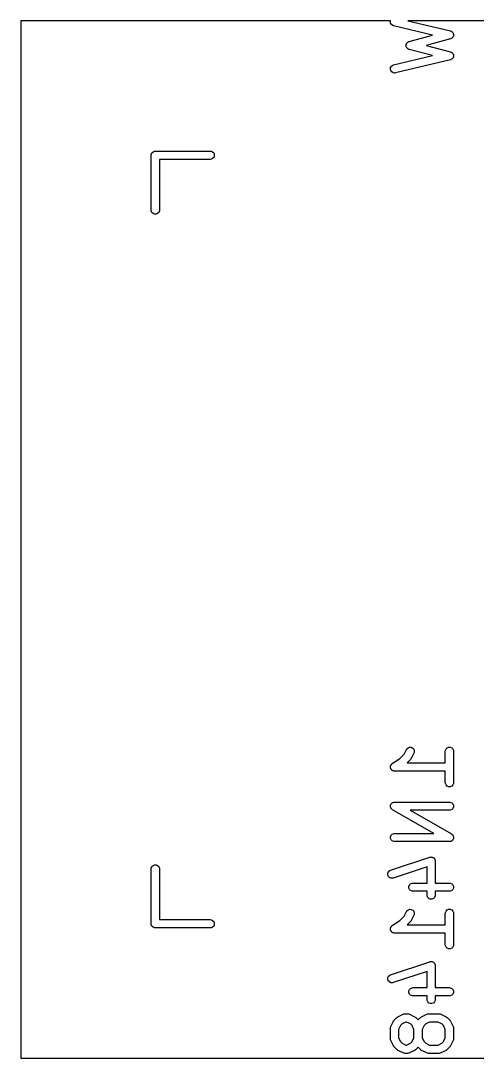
# Model space of a CAD drawing. Extents: x 100 to 190, y -154 to -36.
# Drawn here: x 142.95 to 151.26, y -114.22 to -95.32 of the extents above; entities that cross this region are included whole.
import ezdxf

# ---------------------------------------------------------------- set-up
doc = ezdxf.new("R2010")
doc.units = 0
doc.layers.add('BLACK', color=7, linetype='CONTINUOUS')

msp = doc.modelspace()

# ---------------------------------------------------------------- linework, layer by layer
at = {"layer": 'BLACK', "linetype": 'CONTINUOUS'}
for p, q in [((149.683951, -95.325), (142.95, -95.325)), ((142.95, -95.325), (142.95, -114.225)), ((149.679871, -95.342137), (149.683951, -95.325)), ((149.684504, -95.371032), (149.679871, -95.342137)), ((149.69984, -95.395954), (149.684504, -95.371032)), ((149.723547, -95.413111), (149.69984, -95.395954)), ((149.737447, -95.417901), (149.723547, -95.413111)), ((150.448303, -95.587152), (149.737447, -95.417901)), ((149.994871, -95.325), (150.772191, -95.510076)), ((161.85, -95.325), (149.994871, -95.325)), ((150.021208, -95.701044), (150.448303, -95.587152)), ((150.772191, -95.510076), (150.777209, -95.511805)), ((150.777209, -95.511805), (150.779013, -95.512045)), ((150.779013, -95.512045), (150.780642, -95.512988)), ((150.780642, -95.512988), (150.786091, -95.514866)), ((150.786091, -95.514866), (150.794914, -95.521251)), ((150.794914, -95.521251), (150.804337, -95.526707)), ((150.804337, -95.526707), (150.806677, -95.529764)), ((150.806677, -95.529764), (150.809798, -95.532023)), ((150.811148, -95.632554), (150.80809, -95.634894)), ((150.809798, -95.532023), (150.815503, -95.541294)), ((150.816602, -95.623132), (150.811148, -95.632554)), ((150.815503, -95.541294), (150.822125, -95.549945)), ((150.822989, -95.614308), (150.816602, -95.623132)), ((150.822125, -95.549945), (150.823118, -95.553668)), ((150.823881, -95.61056), (150.822989, -95.614308)), ((150.823118, -95.553668), (150.825134, -95.556945)), ((150.82581, -95.607229), (150.823881, -95.61056)), ((150.825134, -95.556945), (150.826856, -95.567688)), ((150.827244, -95.596435), (150.82581, -95.607229)), ((150.826856, -95.567688), (150.829665, -95.57822)), ((150.829767, -95.58584), (150.827244, -95.596435)), ((150.829665, -95.57822), (150.829157, -95.582038)), ((150.829157, -95.582038), (150.829767, -95.58584)), ((149.965688, -95.768697), (149.968237, -95.759134)), ((149.966327, -95.773512), (149.965688, -95.768697)), ((149.965688, -95.778327), (149.966327, -95.773512)), ((149.968237, -95.787889), (149.965688, -95.778327)), ((149.968237, -95.759134), (149.969542, -95.749319)), ((149.969542, -95.797705), (149.968237, -95.787889)), ((149.969542, -95.749319), (149.971976, -95.745113)), ((149.971976, -95.80191), (149.969542, -95.797705)), ((149.971976, -95.745113), (149.973228, -95.740421)), ((149.973228, -95.806603), (149.971976, -95.80191)), ((149.973228, -95.740421), (149.979243, -95.732561)), ((149.979243, -95.814462), (149.973228, -95.806603)), ((149.979243, -95.732561), (149.984204, -95.723994)), ((149.984204, -95.82303), (149.979243, -95.814462)), ((149.984204, -95.723994), (149.988061, -95.72104)), ((149.988061, -95.72104), (149.991015, -95.717183)), ((149.991015, -95.717183), (149.999582, -95.712222)), ((149.999582, -95.712222), (150.007442, -95.706207)), ((150.007442, -95.706207), (150.014629, -95.703511)), ((150.014629, -95.703511), (150.01634, -95.702521)), ((150.01634, -95.702521), (150.01778, -95.702329)), ((150.01778, -95.702329), (150.021208, -95.701044)), ((150.774144, -95.655504), (150.331613, -95.773512)), ((150.331613, -95.773512), (150.774144, -95.89152)), ((150.779119, -95.653638), (150.774144, -95.655504)), ((150.78091, -95.653351), (150.779119, -95.653638)), ((150.782509, -95.652366), (150.78091, -95.653351)), ((150.787911, -95.650341), (150.782509, -95.652366)), ((150.796559, -95.64372), (150.787911, -95.650341)), ((150.805832, -95.638015), (150.796559, -95.64372)), ((150.80809, -95.634894), (150.805832, -95.638015)), ((149.737447, -96.129124), (150.448303, -95.959871)), ((149.988061, -95.825983), (149.984204, -95.82303)), ((149.991015, -95.829841), (149.988061, -95.825983)), ((149.999582, -95.834801), (149.991015, -95.829841)), ((150.007442, -95.840817), (149.999582, -95.834801)), ((150.014629, -95.843512), (150.007442, -95.840817)), ((150.01634, -95.844503), (150.014629, -95.843512)), ((150.01778, -95.844694), (150.01634, -95.844503)), ((150.021208, -95.84598), (150.01778, -95.844694)), ((150.448303, -95.959871), (150.021208, -95.84598)), ((150.774144, -95.89152), (150.779119, -95.893385)), ((150.779119, -95.893385), (150.78091, -95.893673)), ((150.78091, -95.893673), (150.782509, -95.894657)), ((150.782509, -95.894657), (150.787911, -95.896683)), ((150.787911, -95.896683), (150.796559, -95.903303)), ((150.796559, -95.903303), (150.805832, -95.909009)), ((150.805832, -95.909009), (150.80809, -95.912129)), ((150.80809, -95.912129), (150.811148, -95.91447)), ((150.815503, -96.005729), (150.809798, -96.015001)), ((150.811148, -95.91447), (150.816605, -95.923895)), ((150.822125, -95.997079), (150.815503, -96.005729)), ((150.816605, -95.923895), (150.822988, -95.932716)), ((150.823118, -95.993355), (150.822125, -95.997079)), ((150.822988, -95.932716), (150.823879, -95.936461)), ((150.825134, -95.990079), (150.823118, -95.993355)), ((150.823879, -95.936461), (150.82581, -95.939795)), ((150.826856, -95.979335), (150.825134, -95.990079)), ((150.82581, -95.939795), (150.827244, -95.950592)), ((150.829665, -95.968804), (150.826856, -95.979335)), ((150.827244, -95.950592), (150.829767, -95.961184)), ((150.829767, -95.961184), (150.829157, -95.964985)), ((150.829157, -95.964985), (150.829665, -95.968804)), ((149.679871, -96.204888), (149.684504, -96.175993)), ((149.684504, -96.175993), (149.69984, -96.151071)), ((149.69984, -96.151071), (149.723547, -96.133914)), ((149.723547, -96.133914), (149.737447, -96.129124)), ((150.77219, -96.036948), (149.772191, -96.275044)), ((150.777208, -96.035218), (150.77219, -96.036948)), ((150.779013, -96.034979), (150.777208, -96.035218)), ((150.780642, -96.034035), (150.779013, -96.034979)), ((150.786091, -96.032158), (150.780642, -96.034035)), ((150.794914, -96.025772), (150.786091, -96.032158)), ((150.804337, -96.020317), (150.794914, -96.025772)), ((150.806677, -96.017259), (150.804337, -96.020317)), ((150.809798, -96.015001), (150.806677, -96.017259)), ((149.686649, -96.233356), (149.679871, -96.204888)), ((149.703806, -96.257063), (149.686649, -96.233356)), ((149.728728, -96.272399), (149.703806, -96.257063)), ((149.757623, -96.277032), (149.728728, -96.272399)), ((149.772191, -96.275044), (149.757623, -96.277032)), ((145.33764, -97.733332), (145.358332, -97.71264)), ((145.358332, -97.71264), (145.385368, -97.701441)), ((145.385368, -97.701441), (145.4, -97.7)), ((145.4, -97.7), (146.4, -97.7)), ((146.4, -97.7), (146.414632, -97.701441)), ((146.414632, -97.701441), (146.441668, -97.71264)), ((146.441668, -97.71264), (146.46236, -97.733332)), ((145.325, -97.775), (145.326441, -97.760368)), ((145.325, -98.775), (145.325, -97.775)), ((145.326441, -97.760368), (145.33764, -97.733332)), ((146.4, -97.85), (145.475, -97.85)), ((145.475, -97.85), (145.475, -98.775)), ((146.414632, -97.848559), (146.4, -97.85)), ((146.441668, -97.83736), (146.414632, -97.848559)), ((146.46236, -97.816668), (146.441668, -97.83736)), ((146.46236, -97.733332), (146.473559, -97.760368)), ((146.473559, -97.789632), (146.46236, -97.816668)), ((146.473559, -97.760368), (146.473559, -97.789632)), ((145.326441, -98.789632), (145.325, -98.775)), ((145.33764, -98.816668), (145.326441, -98.789632)), ((145.358332, -98.83736), (145.33764, -98.816668)), ((145.385368, -98.848559), (145.358332, -98.83736)), ((145.441668, -98.83736), (145.414632, -98.848559)), ((145.46236, -98.816668), (145.441668, -98.83736)), ((145.473559, -98.789632), (145.46236, -98.816668)), ((145.475, -98.775), (145.473559, -98.789632)), ((145.414632, -98.848559), (145.385368, -98.848559)), ((149.931275, -108.683847), (149.973451, -108.599495)), ((149.973451, -108.599495), (149.981283, -108.587052)), ((149.981283, -108.587052), (150.003391, -108.567879)), ((150.003391, -108.567879), (150.031152, -108.558625)), ((150.031152, -108.558625), (150.060342, -108.560699)), ((150.107615, -108.666577), (150.059996, -108.761815)), ((150.060342, -108.560699), (150.086517, -108.573787)), ((150.086517, -108.573787), (150.10569, -108.595894)), ((150.10569, -108.595894), (150.114944, -108.623656)), ((150.11287, -108.652846), (150.107615, -108.666577)), ((150.114944, -108.623656), (150.11287, -108.652846)), ((150.679819, -108.633036), (150.68126, -108.618404)), ((150.679819, -108.84375), (150.679819, -108.633036)), ((150.68126, -108.618404), (150.692459, -108.591368)), ((150.692459, -108.591368), (150.713151, -108.570676)), ((150.713151, -108.570676), (150.740187, -108.559477)), ((150.740187, -108.559477), (150.769451, -108.559477)), ((150.769451, -108.559477), (150.796487, -108.570676)), ((150.796487, -108.570676), (150.817179, -108.591368)), ((150.817179, -108.591368), (150.828378, -108.618404)), ((150.828378, -108.618404), (150.829819, -108.633036)), ((150.829819, -108.633036), (150.829819, -109.204464)), ((149.701841, -108.865662), (149.713099, -108.856441)), ((149.713099, -108.856441), (149.713151, -108.85639)), ((149.713151, -108.85639), (149.713173, -108.85638)), ((149.713173, -108.85638), (149.713216, -108.856346)), ((149.713216, -108.856346), (149.849894, -108.765227)), ((149.849894, -108.765227), (149.931275, -108.683847)), ((150.045947, -108.781307), (149.983504, -108.84375)), ((149.983504, -108.84375), (150.679819, -108.84375)), ((150.050667, -108.775556), (150.045947, -108.781307)), ((150.052164, -108.774258), (150.050667, -108.775556)), ((150.053583, -108.772003), (150.052164, -108.774258)), ((150.055275, -108.769942), (150.053583, -108.772003)), ((150.056033, -108.768109), (150.055275, -108.769942)), ((150.059996, -108.761815), (150.056033, -108.768109)), ((149.679819, -108.918671), (149.68126, -108.911466)), ((149.68126, -108.925955), (149.679819, -108.918671)), ((149.68126, -108.904118), (149.684101, -108.897257)), ((149.68126, -108.911466), (149.68126, -108.904118)), ((149.68126, -108.933382), (149.68126, -108.925955)), ((149.684072, -108.94017), (149.68126, -108.933382)), ((149.685498, -108.947379), (149.684072, -108.94017)), ((149.684101, -108.897257), (149.685558, -108.889977)), ((149.689617, -108.953557), (149.685498, -108.947379)), ((149.685558, -108.889977), (149.689646, -108.883871)), ((149.692459, -108.960418), (149.689617, -108.953557)), ((149.689646, -108.883871), (149.692459, -108.877082)), ((149.692459, -108.877082), (149.697709, -108.871831)), ((149.697654, -108.965613), (149.692459, -108.960418)), ((149.701731, -108.971728), (149.697654, -108.965613)), ((149.697709, -108.871831), (149.701841, -108.865662)), ((149.7079, -108.975859), (149.701731, -108.971728)), ((149.713151, -108.98111), (149.7079, -108.975859)), ((149.71994, -108.983922), (149.713151, -108.98111)), ((149.726046, -108.988011), (149.71994, -108.983922)), ((149.733326, -108.989467), (149.726046, -108.988011)), ((149.740187, -108.992309), (149.733326, -108.989467)), ((149.754663, -108.993734), (149.740187, -108.992309)), ((149.75474, -108.99375), (149.754663, -108.993734)), ((149.754766, -108.993744), (149.75474, -108.99375)), ((149.754819, -108.99375), (149.754766, -108.993744)), ((150.679819, -108.99375), (149.754819, -108.99375)), ((150.679819, -109.204464), (150.679819, -108.99375)), ((150.68126, -109.219096), (150.679819, -109.204464)), ((150.692459, -109.246132), (150.68126, -109.219096)), ((150.828378, -109.219096), (150.817179, -109.246132)), ((150.829819, -109.204464), (150.828378, -109.219096)), ((150.713151, -109.266824), (150.692459, -109.246132)), ((150.740187, -109.278023), (150.713151, -109.266824)), ((150.769451, -109.278023), (150.740187, -109.278023)), ((150.796487, -109.266824), (150.769451, -109.278023)), ((150.817179, -109.246132), (150.796487, -109.266824)), ((149.68126, -109.618404), (149.683089, -109.613988)), ((149.68126, -109.628378), (149.68126, -109.618404)), ((149.683089, -109.613988), (149.683692, -109.609245)), ((149.683692, -109.609245), (149.688642, -109.60058)), ((149.688642, -109.60058), (149.692459, -109.591368)), ((149.692459, -109.591368), (149.695837, -109.587989)), ((149.695837, -109.587989), (149.698211, -109.583836)), ((149.698211, -109.583836), (149.7061, -109.577726)), ((149.7061, -109.577726), (149.713151, -109.570676)), ((149.713151, -109.570676), (149.717567, -109.568846)), ((149.717567, -109.568846), (149.721348, -109.565919)), ((149.721348, -109.565919), (149.730971, -109.563294)), ((149.730971, -109.563294), (149.740187, -109.559477)), ((149.740187, -109.559477), (149.747669, -109.55874)), ((149.747669, -109.55874), (149.74958, -109.558219)), ((149.74958, -109.558219), (149.751055, -109.558406)), ((149.751055, -109.558406), (149.754819, -109.558036)), ((149.754819, -109.558036), (150.754819, -109.558036)), ((150.754819, -109.558036), (150.769451, -109.559477)), ((150.769451, -109.559477), (150.796487, -109.570676)), ((150.796487, -109.570676), (150.817179, -109.591368)), ((150.817179, -109.591368), (150.828378, -109.618404)), ((150.828378, -109.618404), (150.828378, -109.647668)), ((149.680002, -109.638275), (149.68126, -109.628378)), ((149.68126, -109.642887), (149.680002, -109.638275)), ((149.68126, -109.647668), (149.68126, -109.642887)), ((149.685077, -109.656883), (149.68126, -109.647668)), ((149.687702, -109.666507), (149.685077, -109.656883)), ((149.690629, -109.670287), (149.687702, -109.666507)), ((149.692459, -109.674704), (149.690629, -109.670287)), ((149.699509, -109.681754), (149.692459, -109.674704)), ((149.705619, -109.689644), (149.699509, -109.681754)), ((149.711751, -109.693996), (149.705619, -109.689644)), ((149.713151, -109.695396), (149.711751, -109.693996)), ((149.714525, -109.695965), (149.713151, -109.695396)), ((149.717609, -109.698154), (149.714525, -109.695965)), ((150.472402, -110.129464), (149.717609, -109.698154)), ((150.754819, -109.708036), (150.037236, -109.708036)), ((150.037236, -109.708036), (150.79203, -110.139346)), ((150.769451, -109.706595), (150.754819, -109.708036)), ((150.796487, -109.695396), (150.769451, -109.706595)), ((150.817179, -109.674704), (150.796487, -109.695396)), ((150.828378, -109.647668), (150.817179, -109.674704)), ((149.68126, -110.189832), (149.692459, -110.162796)), ((149.692459, -110.162796), (149.713151, -110.142104)), ((149.713151, -110.142104), (149.740187, -110.130905)), ((149.740187, -110.130905), (149.754819, -110.129464)), ((149.754819, -110.129464), (150.472402, -110.129464)), ((150.79203, -110.139346), (150.795114, -110.141535)), ((150.795114, -110.141535), (150.796487, -110.142104)), ((150.796487, -110.142104), (150.797884, -110.143501)), ((150.797884, -110.143501), (150.804019, -110.147856)), ((150.804019, -110.147856), (150.810127, -110.155744)), ((150.810127, -110.155744), (150.817179, -110.162796)), ((150.817179, -110.162796), (150.819009, -110.167214)), ((150.819009, -110.167214), (150.821936, -110.170994)), ((150.821936, -110.170994), (150.82456, -110.180615)), ((150.82456, -110.180615), (150.828378, -110.189832)), ((149.68126, -110.219096), (149.68126, -110.189832)), ((149.692459, -110.246132), (149.68126, -110.219096)), ((149.713151, -110.266824), (149.692459, -110.246132)), ((149.740187, -110.278023), (149.713151, -110.266824)), ((149.754819, -110.279464), (149.740187, -110.278023)), ((150.754819, -110.279464), (149.754819, -110.279464)), ((150.758582, -110.279093), (150.754819, -110.279464)), ((150.760058, -110.279281), (150.758582, -110.279093)), ((150.761968, -110.278759), (150.760058, -110.279281)), ((150.769451, -110.278023), (150.761968, -110.278759)), ((150.778666, -110.274205), (150.769451, -110.278023)), ((150.78829, -110.271581), (150.778666, -110.274205)), ((150.79207, -110.268653), (150.78829, -110.271581)), ((150.796487, -110.266824), (150.79207, -110.268653)), ((150.803537, -110.259773), (150.796487, -110.266824)), ((150.811427, -110.253664), (150.803537, -110.259773)), ((150.8138, -110.24951), (150.811427, -110.253664)), ((150.817179, -110.246132), (150.8138, -110.24951)), ((150.820995, -110.236919), (150.817179, -110.246132)), ((150.825946, -110.228255), (150.820995, -110.236919)), ((150.826548, -110.223511), (150.825946, -110.228255)), ((150.828378, -110.219096), (150.826548, -110.223511)), ((150.828378, -110.189832), (150.828378, -110.194612)), ((150.828378, -110.194612), (150.829636, -110.199225)), ((150.829636, -110.199225), (150.828378, -110.209121)), ((150.828378, -110.209121), (150.828378, -110.219096)), ((149.683483, -110.79998), (150.397767, -110.561885)), ((150.397767, -110.561885), (150.405022, -110.560235)), ((150.405022, -110.560235), (150.406853, -110.559477)), ((150.406853, -110.559477), (150.408357, -110.559477)), ((150.408357, -110.559477), (150.412104, -110.558625)), ((150.412104, -110.558625), (150.424089, -110.559477)), ((150.424089, -110.559477), (150.436117, -110.559477)), ((150.436117, -110.559477), (150.438608, -110.560509)), ((150.438608, -110.560509), (150.441294, -110.5607)), ((150.441294, -110.5607), (150.452041, -110.566073)), ((145.326441, -110.760368), (145.33764, -110.733332)), ((145.33764, -110.733332), (145.358332, -110.71264)), ((145.358332, -110.71264), (145.385368, -110.701441)), ((145.385368, -110.701441), (145.414632, -110.701441)), ((145.414632, -110.701441), (145.441668, -110.71264)), ((145.441668, -110.71264), (145.46236, -110.733332)), ((145.46236, -110.733332), (145.473559, -110.760368)), ((150.346485, -110.737092), (149.730917, -110.942282)), ((150.346485, -111.034226), (150.346485, -110.737092)), ((150.452041, -110.566073), (150.463153, -110.570676)), ((150.463153, -110.570676), (150.465058, -110.572581)), ((150.465058, -110.572581), (150.467468, -110.573786)), ((150.467468, -110.573786), (150.475342, -110.582865)), ((150.475342, -110.582865), (150.483845, -110.591368)), ((150.483845, -110.591368), (150.484876, -110.593858)), ((150.484876, -110.593858), (150.486642, -110.595894)), ((150.486642, -110.595894), (150.490442, -110.607294)), ((150.490442, -110.607294), (150.495044, -110.618404)), ((150.495044, -110.618404), (150.49542, -110.62223)), ((150.49542, -110.62223), (150.495896, -110.623656)), ((150.495896, -110.623656), (150.495755, -110.62563)), ((150.495755, -110.62563), (150.496485, -110.633036)), ((150.496485, -110.633036), (150.496485, -111.034226)), ((145.325, -110.775), (145.326441, -110.760368)), ((145.325, -111.775), (145.325, -110.775)), ((145.473559, -110.760368), (145.475, -110.775)), ((145.475, -110.775), (145.475, -111.7)), ((149.632789, -110.880511), (149.634864, -110.851321)), ((149.642043, -110.908274), (149.632789, -110.880511)), ((149.634864, -110.851321), (149.64795, -110.825148)), ((149.661217, -110.930381), (149.642043, -110.908274)), ((149.64795, -110.825148), (149.670057, -110.805974)), ((149.68739, -110.943467), (149.661217, -110.930381)), ((149.670057, -110.805974), (149.683483, -110.79998)), ((149.730917, -110.942282), (149.71658, -110.945542)), ((149.71658, -110.945542), (149.68739, -110.943467)), ((150.014593, -111.094594), (150.025792, -111.067558)), ((150.014593, -111.123858), (150.014593, -111.094594)), ((150.025792, -111.150894), (150.014593, -111.123858)), ((150.025792, -111.067558), (150.046484, -111.046866)), ((150.046484, -111.046866), (150.07352, -111.035667)), ((150.07352, -111.035667), (150.088152, -111.034226)), ((150.088152, -111.034226), (150.346485, -111.034226)), ((150.496485, -111.034226), (150.754819, -111.034226)), ((150.754819, -111.034226), (150.769451, -111.035667)), ((150.769451, -111.035667), (150.796487, -111.046866)), ((150.796487, -111.046866), (150.817179, -111.067558)), ((150.817179, -111.067558), (150.828378, -111.094594)), ((150.828378, -111.123858), (150.817179, -111.150894)), ((150.828378, -111.094594), (150.828378, -111.123858)), ((150.046484, -111.171586), (150.025792, -111.150894)), ((150.07352, -111.182785), (150.046484, -111.171586)), ((150.088152, -111.184226), (150.07352, -111.182785)), ((150.346485, -111.184226), (150.088152, -111.184226)), ((150.346485, -111.252083), (150.346485, -111.184226)), ((150.347926, -111.266715), (150.346485, -111.252083)), ((150.359125, -111.293751), (150.347926, -111.266715)), ((150.379817, -111.314443), (150.359125, -111.293751)), ((150.406853, -111.325642), (150.379817, -111.314443)), ((150.463153, -111.314443), (150.436117, -111.325642)), ((150.483845, -111.293751), (150.463153, -111.314443)), ((150.495044, -111.266715), (150.483845, -111.293751)), ((150.496485, -111.252083), (150.495044, -111.266715)), ((150.754819, -111.184226), (150.496485, -111.184226)), ((150.496485, -111.184226), (150.496485, -111.252083)), ((150.769451, -111.182785), (150.754819, -111.184226)), ((150.796487, -111.171586), (150.769451, -111.182785)), ((150.817179, -111.150894), (150.796487, -111.171586)), ((150.436117, -111.325642), (150.406853, -111.325642)), ((149.849894, -111.717608), (149.931275, -111.636228)), ((149.931275, -111.636228), (149.973451, -111.551876)), ((149.973451, -111.551876), (149.981283, -111.539433)), ((149.981283, -111.539433), (150.003391, -111.52026)), ((150.003391, -111.52026), (150.031152, -111.511006)), ((150.031152, -111.511006), (150.060342, -111.51308)), ((150.107615, -111.618958), (150.059996, -111.714196)), ((150.060342, -111.51308), (150.086517, -111.526168)), ((150.086517, -111.526168), (150.10569, -111.548275)), ((150.10569, -111.548275), (150.114944, -111.576037)), ((150.11287, -111.605227), (150.107615, -111.618958)), ((150.114944, -111.576037), (150.11287, -111.605227)), ((150.679819, -111.585417), (150.68126, -111.570785)), ((150.679819, -111.796131), (150.679819, -111.585417)), ((150.68126, -111.570785), (150.692459, -111.543749)), ((150.692459, -111.543749), (150.713151, -111.523057)), ((150.713151, -111.523057), (150.740187, -111.511858)), ((150.740187, -111.511858), (150.769451, -111.511858)), ((150.769451, -111.511858), (150.796487, -111.523057)), ((150.796487, -111.523057), (150.817179, -111.543749)), ((150.817179, -111.543749), (150.828378, -111.570785)), ((150.828378, -111.570785), (150.829819, -111.585417)), ((150.829819, -111.585417), (150.829819, -112.156845)), ((145.326441, -111.789632), (145.325, -111.775)), ((145.33764, -111.816668), (145.326441, -111.789632)), ((145.358332, -111.83736), (145.33764, -111.816668)), ((145.385368, -111.848559), (145.358332, -111.83736)), ((145.4, -111.85), (145.385368, -111.848559)), ((146.4, -111.85), (145.4, -111.85)), ((145.475, -111.7), (146.4, -111.7)), ((146.4, -111.7), (146.414632, -111.701441)), ((146.414632, -111.848559), (146.4, -111.85)), ((146.414632, -111.701441), (146.441668, -111.71264)), ((146.441668, -111.83736), (146.414632, -111.848559)), ((146.441668, -111.71264), (146.46236, -111.733332)), ((146.46236, -111.816668), (146.441668, -111.83736)), ((146.46236, -111.733332), (146.473559, -111.760368)), ((146.473559, -111.789632), (146.46236, -111.816668)), ((146.473559, -111.760368), (146.473559, -111.789632)), ((149.679819, -111.871052), (149.68126, -111.863847)), ((149.68126, -111.878336), (149.679819, -111.871052)), ((149.68126, -111.856499), (149.684101, -111.849638)), ((149.68126, -111.863847), (149.68126, -111.856499)), ((149.68126, -111.885763), (149.68126, -111.878336)), ((149.684072, -111.892551), (149.68126, -111.885763)), ((149.684101, -111.849638), (149.685558, -111.842358)), ((149.685558, -111.842358), (149.689646, -111.836252)), ((149.689646, -111.836252), (149.692459, -111.829463)), ((149.692459, -111.829463), (149.697709, -111.824212)), ((149.697709, -111.824212), (149.701841, -111.818043)), ((149.701841, -111.818043), (149.713099, -111.808822)), ((149.713099, -111.808822), (149.713151, -111.808771)), ((149.713151, -111.808771), (149.713173, -111.808761)), ((149.713173, -111.808761), (149.713216, -111.808727)), ((149.713216, -111.808727), (149.849894, -111.717608)), ((150.045947, -111.733688), (149.983504, -111.796131)), ((149.983504, -111.796131), (150.679819, -111.796131)), ((150.050667, -111.727937), (150.045947, -111.733688)), ((150.052164, -111.726639), (150.050667, -111.727937)), ((150.053583, -111.724384), (150.052164, -111.726639)), ((150.055275, -111.722323), (150.053583, -111.724384)), ((150.056033, -111.72049), (150.055275, -111.722323)), ((150.059996, -111.714196), (150.056033, -111.72049)), ((149.685498, -111.89976), (149.684072, -111.892551)), ((149.689617, -111.905938), (149.685498, -111.89976)), ((149.692459, -111.912799), (149.689617, -111.905938)), ((149.697654, -111.917994), (149.692459, -111.912799)), ((149.701731, -111.924109), (149.697654, -111.917994)), ((149.7079, -111.92824), (149.701731, -111.924109)), ((149.713151, -111.933491), (149.7079, -111.92824)), ((149.71994, -111.936303), (149.713151, -111.933491)), ((149.726046, -111.940392), (149.71994, -111.936303)), ((149.733326, -111.941848), (149.726046, -111.940392)), ((149.740187, -111.94469), (149.733326, -111.941848)), ((149.754663, -111.946115), (149.740187, -111.94469)), ((149.75474, -111.946131), (149.754663, -111.946115)), ((149.754766, -111.946125), (149.75474, -111.946131)), ((149.754819, -111.946131), (149.754766, -111.946125)), ((150.679819, -111.946131), (149.754819, -111.946131)), ((150.679819, -112.156845), (150.679819, -111.946131)), ((150.68126, -112.171477), (150.679819, -112.156845)), ((150.692459, -112.198513), (150.68126, -112.171477)), ((150.713151, -112.219205), (150.692459, -112.198513)), ((150.740187, -112.230404), (150.713151, -112.219205)), ((150.769451, -112.230404), (150.740187, -112.230404)), ((150.796487, -112.219205), (150.769451, -112.230404)), ((150.817179, -112.198513), (150.796487, -112.219205)), ((150.828378, -112.171477), (150.817179, -112.198513)), ((150.829819, -112.156845), (150.828378, -112.171477)), ((149.683483, -112.704742), (150.397767, -112.466647)), ((150.346485, -112.641854), (149.730917, -112.847044)), ((150.346485, -112.938988), (150.346485, -112.641854)), ((150.397767, -112.466647), (150.405022, -112.464997)), ((150.405022, -112.464997), (150.406853, -112.464239)), ((150.406853, -112.464239), (150.408357, -112.464239)), ((150.408357, -112.464239), (150.412104, -112.463387)), ((150.412104, -112.463387), (150.424089, -112.464239)), ((150.424089, -112.464239), (150.436117, -112.464239)), ((150.436117, -112.464239), (150.438608, -112.465271)), ((150.438608, -112.465271), (150.441294, -112.465462)), ((150.441294, -112.465462), (150.452041, -112.470835)), ((150.452041, -112.470835), (150.463153, -112.475438)), ((150.463153, -112.475438), (150.465058, -112.477343)), ((150.465058, -112.477343), (150.467468, -112.478548)), ((150.467468, -112.478548), (150.475342, -112.487627)), ((150.475342, -112.487627), (150.483845, -112.49613)), ((150.483845, -112.49613), (150.484876, -112.49862)), ((150.484876, -112.49862), (150.486642, -112.500656)), ((150.486642, -112.500656), (150.490442, -112.512056)), ((150.490442, -112.512056), (150.495044, -112.523166)), ((150.495044, -112.523166), (150.49542, -112.526992)), ((150.49542, -112.526992), (150.495896, -112.528418)), ((150.495896, -112.528418), (150.495755, -112.530392)), ((150.495755, -112.530392), (150.496485, -112.537798)), ((150.496485, -112.537798), (150.496485, -112.938988)), ((149.632789, -112.785273), (149.634864, -112.756083)), ((149.642043, -112.813036), (149.632789, -112.785273)), ((149.634864, -112.756083), (149.64795, -112.72991)), ((149.661217, -112.835143), (149.642043, -112.813036)), ((149.64795, -112.72991), (149.670057, -112.710736)), ((149.670057, -112.710736), (149.683483, -112.704742)), ((149.68739, -112.848229), (149.661217, -112.835143)), ((149.71658, -112.850304), (149.68739, -112.848229)), ((149.730917, -112.847044), (149.71658, -112.850304)), ((150.014593, -112.999356), (150.025792, -112.97232)), ((150.014593, -113.02862), (150.014593, -112.999356)), ((150.025792, -112.97232), (150.046484, -112.951628)), ((150.046484, -112.951628), (150.07352, -112.940429)), ((150.07352, -112.940429), (150.088152, -112.938988)), ((150.088152, -112.938988), (150.346485, -112.938988)), ((150.496485, -112.938988), (150.754819, -112.938988)), ((150.754819, -112.938988), (150.769451, -112.940429)), ((150.769451, -112.940429), (150.796487, -112.951628)), ((150.796487, -112.951628), (150.817179, -112.97232)), ((150.817179, -112.97232), (150.828378, -112.999356)), ((150.828378, -112.999356), (150.828378, -113.02862)), ((150.025792, -113.055656), (150.014593, -113.02862)), ((150.046484, -113.076348), (150.025792, -113.055656)), ((150.07352, -113.087547), (150.046484, -113.076348)), ((150.088152, -113.088988), (150.07352, -113.087547)), ((150.346485, -113.088988), (150.088152, -113.088988)), ((150.346485, -113.156845), (150.346485, -113.088988)), ((150.347926, -113.171477), (150.346485, -113.156845)), ((150.359125, -113.198513), (150.347926, -113.171477)), ((150.379817, -113.219205), (150.359125, -113.198513)), ((150.483845, -113.198513), (150.463153, -113.219205)), ((150.495044, -113.171477), (150.483845, -113.198513)), ((150.496485, -113.156845), (150.495044, -113.171477)), ((150.754819, -113.088988), (150.496485, -113.088988)), ((150.496485, -113.088988), (150.496485, -113.156845)), ((150.769451, -113.087547), (150.754819, -113.088988)), ((150.796487, -113.076348), (150.769451, -113.087547)), ((150.817179, -113.055656), (150.796487, -113.076348)), ((150.828378, -113.02862), (150.817179, -113.055656)), ((150.406853, -113.230404), (150.379817, -113.219205)), ((150.436117, -113.230404), (150.406853, -113.230404)), ((150.463153, -113.219205), (150.436117, -113.230404)), ((149.687737, -113.647114), (149.735356, -113.551876)), ((149.735356, -113.551876), (149.73932, -113.545576)), ((149.73932, -113.545576), (149.740078, -113.543749)), ((149.740078, -113.543749), (149.741766, -113.541692)), ((149.741766, -113.541692), (149.743188, -113.539433)), ((149.743188, -113.539433), (149.744686, -113.538133)), ((149.744686, -113.538133), (149.749405, -113.532384)), ((149.749405, -113.532384), (149.797024, -113.484765)), ((149.797024, -113.484765), (149.802773, -113.480046)), ((149.802773, -113.480046), (149.804073, -113.478548)), ((149.804073, -113.478548), (149.806332, -113.477126)), ((149.806332, -113.477126), (149.808389, -113.475438)), ((149.808389, -113.475438), (149.810216, -113.47468)), ((149.810216, -113.47468), (149.816516, -113.470716)), ((149.816516, -113.470716), (149.911754, -113.423097)), ((149.963, -113.565179), (149.894484, -113.599437)), ((149.911754, -113.423097), (149.925485, -113.417842)), ((149.925485, -113.417842), (149.928174, -113.41765)), ((149.928174, -113.41765), (149.930663, -113.41662)), ((149.930663, -113.41662), (149.945295, -113.415179)), ((149.945295, -113.415179), (149.992914, -113.415179)), ((149.975209, -113.565179), (149.963, -113.565179)), ((150.043725, -113.599437), (149.975209, -113.565179)), ((149.992914, -113.415179), (150.007546, -113.41662)), ((150.007546, -113.41662), (150.010035, -113.417651)), ((150.010035, -113.417651), (150.012723, -113.417842)), ((150.012723, -113.417842), (150.026455, -113.423097)), ((150.026455, -113.423097), (150.121693, -113.470716)), ((150.121693, -113.470716), (150.127992, -113.47468)), ((150.127992, -113.47468), (150.12982, -113.475438)), ((150.12982, -113.475438), (150.131876, -113.477126)), ((150.131876, -113.477126), (150.134136, -113.478548)), ((150.134136, -113.478548), (150.135435, -113.480046)), ((150.135435, -113.480046), (150.141185, -113.484765)), ((150.141185, -113.484765), (150.18339, -113.52697)), ((150.18339, -113.52697), (150.225595, -113.484765)), ((150.225595, -113.484765), (150.231344, -113.480046)), ((150.231344, -113.480046), (150.232644, -113.478548)), ((150.232644, -113.478548), (150.234903, -113.477126)), ((150.234903, -113.477126), (150.23696, -113.475438)), ((150.23696, -113.475438), (150.238787, -113.47468)), ((150.238787, -113.47468), (150.245087, -113.470716)), ((150.245087, -113.470716), (150.340325, -113.423097)), ((150.391571, -113.565179), (150.323055, -113.599437)), ((150.340325, -113.423097), (150.354056, -113.417842)), ((150.354056, -113.417842), (150.356745, -113.41765)), ((150.356745, -113.41765), (150.359234, -113.41662)), ((150.359234, -113.41662), (150.373866, -113.415179)), ((150.373866, -113.415179), (150.564342, -113.415179)), ((150.546637, -113.565179), (150.391571, -113.565179)), ((150.615153, -113.599437), (150.546637, -113.565179)), ((150.564342, -113.415179), (150.578974, -113.41662)), ((150.578974, -113.41662), (150.581463, -113.417651)), ((150.581463, -113.417651), (150.584151, -113.417842)), ((150.584151, -113.417842), (150.597883, -113.423097)), ((150.597883, -113.423097), (150.693121, -113.470716)), ((150.693121, -113.470716), (150.699417, -113.474679)), ((150.699417, -113.474679), (150.701247, -113.475437)), ((150.701247, -113.475437), (150.703305, -113.477126)), ((150.703305, -113.477126), (150.705564, -113.478548)), ((150.705564, -113.478548), (150.706863, -113.480046)), ((150.706863, -113.480046), (150.712612, -113.484764)), ((150.712612, -113.484764), (150.760232, -113.532383)), ((150.760232, -113.532383), (150.76495, -113.538132)), ((150.76495, -113.538132), (150.76645, -113.539433)), ((150.76645, -113.539433), (150.767872, -113.541692)), ((150.767872, -113.541692), (150.76956, -113.543749)), ((150.76956, -113.543749), (150.770317, -113.545576)), ((150.770317, -113.545576), (150.774282, -113.551876)), ((150.774282, -113.551876), (150.821901, -113.647114)), ((149.679819, -113.680655), (149.68126, -113.666023)), ((149.679819, -113.871131), (149.679819, -113.680655)), ((149.68126, -113.666023), (149.682291, -113.663533)), ((149.682291, -113.663533), (149.682482, -113.660846)), ((149.682482, -113.660846), (149.687737, -113.647114)), ((149.864077, -113.629844), (149.829819, -113.69836)), ((149.829819, -113.69836), (149.829819, -113.853426)), ((149.894484, -113.599437), (149.864077, -113.629844)), ((150.074132, -113.629844), (150.043725, -113.599437)), ((150.10839, -113.69836), (150.074132, -113.629844)), ((150.10839, -113.853426), (150.10839, -113.69836)), ((150.292648, -113.629844), (150.25839, -113.69836)), ((150.25839, -113.69836), (150.25839, -113.853426)), ((150.323055, -113.599437), (150.292648, -113.629844)), ((150.645561, -113.629844), (150.615153, -113.599437)), ((150.679819, -113.69836), (150.645561, -113.629844)), ((150.679819, -113.853426), (150.679819, -113.69836)), ((150.821901, -113.647114), (150.827156, -113.660845)), ((150.827156, -113.660845), (150.827347, -113.663534)), ((150.827347, -113.663534), (150.828378, -113.666023)), ((150.828378, -113.666023), (150.829819, -113.680655)), ((150.829819, -113.680655), (150.829819, -113.871131)), ((149.68126, -113.885763), (149.679819, -113.871131)), ((149.682291, -113.888252), (149.68126, -113.885763)), ((149.682482, -113.89094), (149.682291, -113.888252)), ((149.687737, -113.904672), (149.682482, -113.89094)), ((149.735356, -113.99991), (149.687737, -113.904672)), ((149.829819, -113.853426), (149.864077, -113.921942)), ((149.864077, -113.921942), (149.894484, -113.952349)), ((149.894484, -113.952349), (149.963, -113.986607)), ((149.975209, -113.986607), (150.043725, -113.952349)), ((150.043725, -113.952349), (150.074132, -113.921942)), ((150.074132, -113.921942), (150.10839, -113.853426)), ((150.25839, -113.853426), (150.292648, -113.921942)), ((150.292648, -113.921942), (150.323055, -113.952349)), ((150.323055, -113.952349), (150.391571, -113.986607)), ((150.546637, -113.986607), (150.615153, -113.952348)), ((150.615153, -113.952348), (150.645561, -113.921941)), ((150.645561, -113.921941), (150.679819, -113.853426)), ((150.821901, -113.904672), (150.774282, -113.99991)), ((150.827156, -113.890941), (150.821901, -113.904672)), ((150.827347, -113.888251), (150.827156, -113.890941)), ((150.828378, -113.885763), (150.827347, -113.888251)), ((150.829819, -113.871131), (150.828378, -113.885763)), ((149.73932, -114.006209), (149.735356, -113.99991)), ((149.740078, -114.008037), (149.73932, -114.006209)), ((149.741766, -114.010093), (149.740078, -114.008037)), ((149.743188, -114.012353), (149.741766, -114.010093)), ((149.744686, -114.013652), (149.743188, -114.012353)), ((149.749405, -114.019402), (149.744686, -114.013652)), ((149.797024, -114.067021), (149.749405, -114.019402)), ((149.802773, -114.071739), (149.797024, -114.067021)), ((149.804073, -114.073238), (149.802773, -114.071739)), ((149.806332, -114.074659), (149.804073, -114.073238)), ((149.808389, -114.076348), (149.806332, -114.074659)), ((149.810216, -114.077105), (149.808389, -114.076348)), ((149.816516, -114.08107), (149.810216, -114.077105)), ((149.911754, -114.128689), (149.816516, -114.08107)), ((149.925485, -114.133944), (149.911754, -114.128689)), ((149.928174, -114.134135), (149.925485, -114.133944)), ((149.930663, -114.135166), (149.928174, -114.134135)), ((149.945295, -114.136607), (149.930663, -114.135166)), ((149.992914, -114.136607), (149.945295, -114.136607)), ((149.963, -113.986607), (149.975209, -113.986607)), ((150.007546, -114.135166), (149.992914, -114.136607)), ((150.010035, -114.134134), (150.007546, -114.135166)), ((150.012723, -114.133944), (150.010035, -114.134134)), ((150.026455, -114.128689), (150.012723, -114.133944)), ((150.121693, -114.08107), (150.026455, -114.128689)), ((150.127992, -114.077105), (150.121693, -114.08107)), ((150.12982, -114.076348), (150.127992, -114.077105)), ((150.131876, -114.074659), (150.12982, -114.076348)), ((150.134136, -114.073238), (150.131876, -114.074659)), ((150.135435, -114.071739), (150.134136, -114.073238)), ((150.141185, -114.067021), (150.135435, -114.071739)), ((150.18339, -114.024816), (150.141185, -114.067021)), ((150.225595, -114.067021), (150.18339, -114.024816)), ((150.231344, -114.071739), (150.225595, -114.067021)), ((150.232644, -114.073238), (150.231344, -114.071739)), ((150.234903, -114.074659), (150.232644, -114.073238)), ((150.23696, -114.076348), (150.234903, -114.074659)), ((150.238787, -114.077105), (150.23696, -114.076348)), ((150.245087, -114.08107), (150.238787, -114.077105)), ((150.340325, -114.128689), (150.245087, -114.08107)), ((150.354056, -114.133944), (150.340325, -114.128689)), ((150.356745, -114.134135), (150.354056, -114.133944)), ((150.359234, -114.135166), (150.356745, -114.134135)), ((150.373866, -114.136607), (150.359234, -114.135166)), ((150.564342, -114.136607), (150.373866, -114.136607)), ((150.391571, -113.986607), (150.546637, -113.986607)), ((150.578974, -114.135166), (150.564342, -114.136607)), ((150.581463, -114.134134), (150.578974, -114.135166)), ((150.584151, -114.133944), (150.581463, -114.134134)), ((150.597883, -114.128689), (150.584151, -114.133944)), ((150.693121, -114.08107), (150.597883, -114.128689)), ((150.699417, -114.077106), (150.693121, -114.08107)), ((150.701247, -114.076349), (150.699417, -114.077106)), ((150.703305, -114.074659), (150.701247, -114.076349)), ((150.705564, -114.073238), (150.703305, -114.074659)), ((150.706863, -114.071739), (150.705564, -114.073238)), ((150.712612, -114.067022), (150.706863, -114.071739)), ((150.760232, -114.019403), (150.712612, -114.067022)), ((150.76495, -114.013653), (150.760232, -114.019403)), ((150.76645, -114.012353), (150.76495, -114.013653)), ((150.767872, -114.010093), (150.76645, -114.012353)), ((150.76956, -114.008037), (150.767872, -114.010093)), ((150.770317, -114.006209), (150.76956, -114.008037)), ((150.774282, -113.99991), (150.770317, -114.006209)), ((142.95, -114.225), (161.85, -114.225))]:
    msp.add_line(p, q, dxfattribs=at)

doc.saveas('drawing.dxf')
